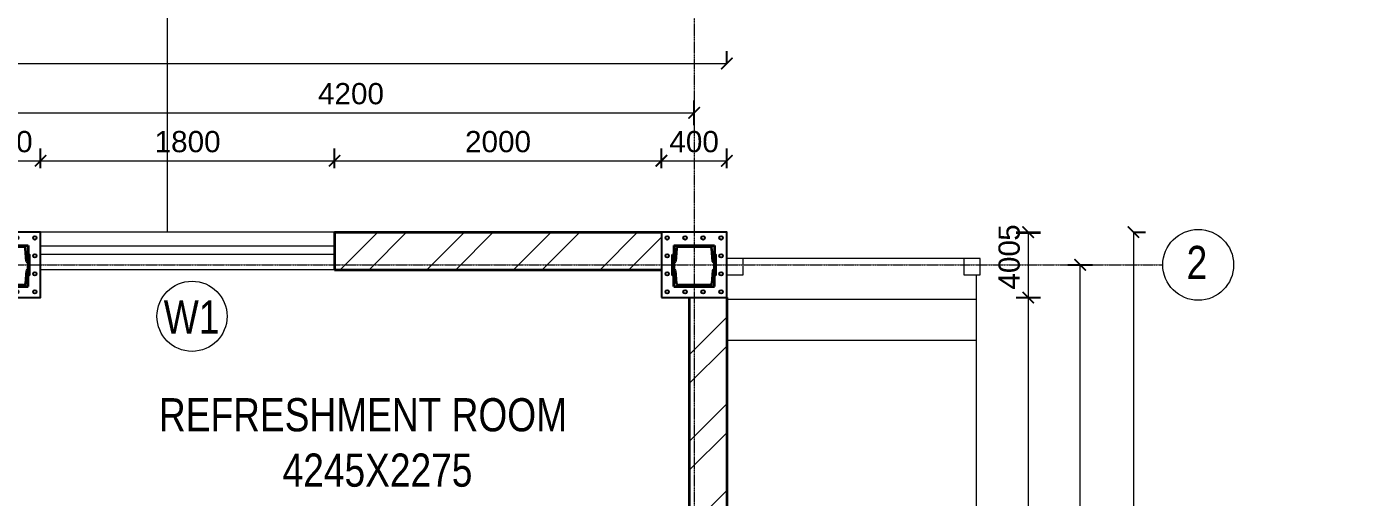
# Model space of a CAD drawing. Header units: millimetres. Extents: x 19543921 to 20171754, y -3528062 to -3222959.
# Drawn here: x 20148110 to 20156261, y -3507047 to -3504166 of the extents above; entities that cross this region are included whole.
import ezdxf

# ---------------------------------------------------------------- set-up
doc = ezdxf.new("R2010")
doc.units = ezdxf.units.MM
doc.header["$MEASUREMENT"] = 0
doc.header["$PDMODE"] = 35
doc.linetypes.add('CENTER', pattern=[2, 1.25, -0.25, 0.25, -0.25])
doc.linetypes.add('DASHED', pattern=[0.75, 0.5, -0.25])
doc.layers.get('Defpoints').update_dxf_attribs({"color": 169})
for name, color, linetype, lineweight in [('center', 4, 'Continuous', 9), ('Dimension', 4, 'Continuous', 9), ('Door-Window', 112, 'Continuous', 15), ('hatch LOW', 8, 'Continuous', 5), ('Staircase', 6, 'Continuous', 13), ('text', 142, 'Continuous', 9), ('wall', 1, 'Continuous', 35), ('Windows', 4, 'Continuous', 13)]:
    doc.layers.add(name, color=color, linetype=linetype, lineweight=lineweight)
doc.styles.add('DIM', font='arial.ttf', dxfattribs={"width": 0.8, "height": 45})
doc.styles.add('ordinary', font='arial.ttf')
doc.dimstyles.new('outer dimension', dxfattribs={"dimtxt": 130, "dimasz": 70, "dimexe": 75, "dimexo": 150, "dimgap": 50, "dimtad": 1, "dimdec": 0, "dimrnd": 5, "dimzin": 12, "dimdsep": 46, "dimtxsty": 'ordinary', "dimblk": 'ARCHTICK', "dimcen": 0.09, "dimclrd": 256, "dimclre": 256, "dimclrt": 256, "dimadec": 0, "dimazin": 3, "dimtfac": 1, "dimtdec": 0, "dimtix": 1, "dimtmove": 1, "dimatfit": 2, "dimldrblk": 'ARCHTICK', "dimfxl": 75, "dimfxlon": 1, "dimtolj": 1, "dimtzin": 12, "dimlwd": -1, "dimarcsym": 0})

# ---------------------------------------------------------------- blocks, each defined once
blk = doc.blocks.new('3-0')
at = {"layer": 'Door-Window', "ltscale": 3}
for p, q in [((11063.05, 10097.68), (11065.97, 10099.9)), ((11065.97, 10099.9), (11066.71, 10098.92)), ((11063.05, 10097.68), (11064.53, 10095.73)), ((11065.99, 10096.84), (11064.53, 10095.73)), ((11065.25, 10097.81), (11066.71, 10098.92)), ((11065.99, 10096.84), (11065.25, 10097.81)), ((11085.5, 10074.13), (11110.32, 10092.96)), ((11111.05, 10091.97), (11110.32, 10092.96)), ((11086.24, 10073.15), (11111.05, 10091.97)), ((11086.24, 10073.15), (11085.5, 10074.13)), ((11084.04, 10073.02), (11082.57, 10071.91)), ((11082.57, 10071.91), (11084.79, 10068.98)), ((11084.04, 10073.02), (11084.78, 10072.04)), ((11084.78, 10072.04), (11086.24, 10073.15)), ((11084.79, 10068.98), (11087.72, 10071.2)), ((11087.72, 10071.2), (11086.24, 10073.15))]:
    blk.add_line(p, q, dxfattribs=at)
at = {"layer": 'Door-Window', "color": 9, "linetype": 'DASHED', "lineweight": 18, "ltscale": 15}
blk.add_arc((11085.5, 10074.13), 31.16, 37.1906, 127.1465, dxfattribs=at)
blk = doc.blocks.new('c-section')
at = {"layer": 'wall'}
for p, q in [((75, 318.1), (325, 318.1)), ((75, 318.1), (75, 218.1)), ((91.8, 300.1), (85.6, 220.9)), ((296.3, 310.9), (103.7, 310.9)), ((314.4, 220.9), (308.2, 300.1)), ((325, 318.1), (325, 218.1)), ((82.4, 218.1), (75, 218.1)), ((75, 68.1), (75, 168.1)), ((82.4, 168.1), (75, 168.1)), ((91.8, 86), (85.6, 165.2)), ((314.4, 165.2), (308.2, 86)), ((325, 218.1), (317.6, 218.1)), ((325, 168.1), (317.6, 168.1)), ((325, 68.1), (325, 168.1)), ((75, 68.1), (325, 68.1)), ((296.3, 75.3), (103.7, 75.3))]:
    blk.add_line(p, q, dxfattribs=at)
at = {"layer": 'wall', "color": 2, "lineweight": -3}
blk.add_lwpolyline([(0, 0), (400, 0), (400, 400), (0, 400)], close=True, dxfattribs=at)
at = {"layer": 'wall', "linetype": 'Continuous', "ltscale": 1000}
for points in [[(68.7, 264.2), (75, 264.2), (75, 135.8), (68.7, 135.8)], [(325, 264.2), (331.3, 264.2), (331.3, 135.8), (325, 135.8)]]:
    blk.add_lwpolyline(points, close=True, dxfattribs=at)
at = {"layer": 'wall', "color": 2, "lineweight": -3}
for centre in [(35, 365), (145, 365), (255, 365), (365, 365), (35, 255), (365, 255), (35, 145), (365, 145), (35, 35), (145, 35), (255, 35), (365, 35)]:
    blk.add_circle(centre, 11, dxfattribs=at)
at = {"layer": 'wall'}
for centre, radius, start, end in [((103.7, 298.9), 12, 90, 174), ((296.3, 298.9), 12, 6, 90), ((82.4, 221.3), 3.2, 270, 354), ((82.4, 164.9), 3.2, 6, 90), ((317.6, 221.3), 3.2, 186, 270), ((317.6, 164.9), 3.2, 90, 174), ((103.7, 87.3), 12, 186, 270), ((296.3, 87.3), 12, 270, 354)]:
    blk.add_arc(centre, radius, start, end, dxfattribs=at)
blk = doc.blocks.new('*D289')
at = {"layer": 'Defpoints', "color": 0, "linetype": 'Continuous', "ltscale": 1000, "transparency": 16777216}
for p in [(20152395.5, -3505424.1), (20152395.5, -3505429.1), (20154240.7, -3505424.1)]:
    blk.add_point(p, dxfattribs=at)
at = {"layer": 'Dimension', "linetype": 'Continuous', "lineweight": -2, "ltscale": 1000, "transparency": 16777216}
for p, q in [((20154165.7, -3505424.1), (20154315.7, -3505424.1)), ((20154165.7, -3505429.1), (20154315.7, -3505429.1))]:
    blk.add_line(p, q, dxfattribs=at)
at = {"layer": 'Dimension', "ltscale": 1000, "transparency": 16777216}
blk.add_line((20154240.7, -3505429.1), (20154240.7, -3505424.1), dxfattribs=at)
at = {"layer": 'Dimension', "linetype": 'Continuous', "ltscale": 1000, "transparency": 16777216, "insert": (20154124.6, -3505426.6), "char_height": 130, "attachment_point": 5, "rotation": 90, "style": 'ordinary'}
blk.add_mtext('\\A1;5', dxfattribs=at)
blk = doc.blocks.new('_ArchTick')
at = {"color": 0, "linetype": 'ByBlock', "const_width": 0.15}
blk.add_lwpolyline([(-0.5, -0.5), (0.5, 0.5)], dxfattribs=at)
blk = doc.blocks.new('*D290')
at = {"layer": 'Defpoints', "color": 0, "linetype": 'Continuous', "ltscale": 1000, "transparency": 16777216}
for p in [(20152395.5, -3505424.1), (20152395.5, -3505824.1), (20154240.7, -3505824.1)]:
    blk.add_point(p, dxfattribs=at)
at = {"layer": 'Dimension', "linetype": 'Continuous', "lineweight": -2, "ltscale": 1000, "transparency": 16777216}
for p, q in [((20154165.7, -3505424.1), (20154315.7, -3505424.1)), ((20154165.7, -3505824.1), (20154315.7, -3505824.1))]:
    blk.add_line(p, q, dxfattribs=at)
at = {"layer": 'Dimension', "ltscale": 1000, "transparency": 16777216}
blk.add_line((20154240.7, -3505424.1), (20154240.7, -3505824.1), dxfattribs=at)
at = {"layer": 'Dimension', "linetype": 'Continuous', "ltscale": 1000, "transparency": 16777216, "xscale": 70, "yscale": 70, "zscale": 70}
for p, rotation in [((20154240.7, -3505424.1), 90), ((20154240.7, -3505824.1), 270)]:
    blk.add_blockref('_ArchTick', p, dxfattribs=dict(at, rotation=rotation))
at = {"layer": 'Dimension', "linetype": 'Continuous', "ltscale": 1000, "transparency": 16777216, "insert": (20154124.3, -3505624.1), "char_height": 130, "attachment_point": 5, "rotation": 90, "style": 'ordinary'}
blk.add_mtext('\\A1;400', dxfattribs=at)
blk = doc.blocks.new('*D291')
at = {"layer": 'Defpoints', "color": 0, "linetype": 'Continuous', "ltscale": 1000, "transparency": 16777216}
for p in [(20152395.5, -3505824.1), (20152395.5, -3509984.5), (20154240.7, -3509984.5)]:
    blk.add_point(p, dxfattribs=at)
at = {"layer": 'Dimension', "linetype": 'Continuous', "lineweight": -2, "ltscale": 1000, "transparency": 16777216}
for p, q in [((20154165.7, -3505824.1), (20154315.7, -3505824.1)), ((20154165.7, -3509984.5), (20154315.7, -3509984.5))]:
    blk.add_line(p, q, dxfattribs=at)
at = {"layer": 'Dimension', "ltscale": 1000, "transparency": 16777216}
blk.add_line((20154240.7, -3505824.1), (20154240.7, -3509984.5), dxfattribs=at)
at = {"layer": 'Dimension', "linetype": 'Continuous', "ltscale": 1000, "transparency": 16777216, "xscale": 70, "yscale": 70, "zscale": 70}
for p, rotation in [((20154240.7, -3505824.1), 90), ((20154240.7, -3509984.5), 270)]:
    blk.add_blockref('_ArchTick', p, dxfattribs=dict(at, rotation=rotation))
at = {"layer": 'Dimension', "linetype": 'Continuous', "ltscale": 1000, "transparency": 16777216, "insert": (20154124.3, -3507904.3), "char_height": 130, "attachment_point": 5, "rotation": 90, "style": 'ordinary'}
blk.add_mtext('\\A1;4160', dxfattribs=at)
blk = doc.blocks.new('*D293')
at = {"layer": 'Defpoints', "color": 0, "linetype": 'Continuous', "ltscale": 1000, "transparency": 16777216}
for p in [(20152395.5, -3505624.1), (20154558, -3505624.1), (20152395.5, -3510184.5)]:
    blk.add_point(p, dxfattribs=at)
at = {"layer": 'Dimension', "linetype": 'Continuous', "lineweight": -2, "ltscale": 1000, "transparency": 16777216}
for p, q in [((20154483, -3505624.1), (20154633, -3505624.1)), ((20154483, -3510184.5), (20154633, -3510184.5))]:
    blk.add_line(p, q, dxfattribs=at)
at = {"layer": 'Dimension', "ltscale": 1000, "transparency": 16777216}
blk.add_line((20154558, -3510184.5), (20154558, -3505624.1), dxfattribs=at)
at = {"layer": 'Dimension', "linetype": 'Continuous', "ltscale": 1000, "transparency": 16777216, "xscale": 70, "yscale": 70, "zscale": 70}
for p, rotation in [((20154558, -3505624.1), 90), ((20154558, -3510184.5), 270)]:
    blk.add_blockref('_ArchTick', p, dxfattribs=dict(at, rotation=rotation))
at = {"layer": 'Dimension', "linetype": 'Continuous', "ltscale": 1000, "transparency": 16777216, "insert": (20154441.6, -3507904.3), "char_height": 130, "attachment_point": 5, "rotation": 90, "style": 'ordinary'}
blk.add_mtext('\\A1;4560', dxfattribs=at)
blk = doc.blocks.new('*D312')
at = {"layer": 'Defpoints', "color": 0, "linetype": 'Continuous', "ltscale": 1000, "transparency": 16777216}
for p in [(20168252.1, -3496307.3), (20149995.4, -3496889.4), (20168252.1, -3505424.1)]:
    blk.add_point(p, dxfattribs=at)
at = {"layer": 'Dimension', "linetype": 'Continuous', "lineweight": -2, "ltscale": 1000, "transparency": 16777216}
for p, q in [((20149995.4, -3496382.3), (20149995.4, -3496232.3)), ((20168252.1, -3496382.3), (20168252.1, -3496232.3))]:
    blk.add_line(p, q, dxfattribs=at)
at = {"layer": 'Dimension', "ltscale": 1000, "transparency": 16777216}
blk.add_line((20149995.4, -3496307.3), (20168252.1, -3496307.3), dxfattribs=at)
at = {"layer": 'Dimension', "linetype": 'Continuous', "ltscale": 1000, "transparency": 16777216, "xscale": 70, "yscale": 70, "zscale": 70, "rotation": 180}
blk.add_blockref('_ArchTick', (20149995.4, -3496307.3), dxfattribs=at)
at = {"layer": 'Dimension', "linetype": 'Continuous', "ltscale": 1000, "transparency": 16777216, "xscale": 70, "yscale": 70, "zscale": 70}
blk.add_blockref('_ArchTick', (20168252.1, -3496307.3), dxfattribs=at)
at = {"layer": 'Dimension', "linetype": 'Continuous', "ltscale": 1000, "transparency": 16777216, "insert": (20159123.7, -3496191), "char_height": 130, "attachment_point": 5, "style": 'ordinary'}
blk.add_mtext('\\A1;18255', dxfattribs=at)
blk = doc.blocks.new('*D256')
at = {"layer": 'Defpoints', "color": 0, "linetype": 'Continuous', "ltscale": 1000, "transparency": 16777216}
for p in [(20148195.4, -3504987.2), (20147795.4, -3505183), (20148195.4, -3505183)]:
    blk.add_point(p, dxfattribs=at)
at = {"layer": 'Dimension', "linetype": 'Continuous', "lineweight": -2, "ltscale": 1000, "transparency": 16777216}
for p, q in [((20147795.4, -3505033), (20147795.4, -3504912.2)), ((20148195.4, -3505033), (20148195.4, -3504912.2))]:
    blk.add_line(p, q, dxfattribs=at)
at = {"layer": 'Dimension', "ltscale": 1000, "transparency": 16777216}
blk.add_line((20147795.4, -3504987.2), (20148195.4, -3504987.2), dxfattribs=at)
at = {"layer": 'Dimension', "linetype": 'Continuous', "ltscale": 1000, "transparency": 16777216, "xscale": 70, "yscale": 70, "zscale": 70, "rotation": 180}
blk.add_blockref('_ArchTick', (20147795.4, -3504987.2), dxfattribs=at)
at = {"layer": 'Dimension', "linetype": 'Continuous', "ltscale": 1000, "transparency": 16777216, "xscale": 70, "yscale": 70, "zscale": 70}
blk.add_blockref('_ArchTick', (20148195.4, -3504987.2), dxfattribs=at)
at = {"layer": 'Dimension', "linetype": 'Continuous', "ltscale": 1000, "transparency": 16777216, "insert": (20147995.4, -3504870.8), "char_height": 130, "attachment_point": 5, "style": 'ordinary'}
blk.add_mtext('\\A1;400', dxfattribs=at)
blk = doc.blocks.new('*D257')
at = {"layer": 'Defpoints', "color": 0, "linetype": 'Continuous', "ltscale": 1000, "transparency": 16777216}
for p in [(20149995.4, -3504987.2), (20148195.4, -3505183), (20149995.4, -3505183)]:
    blk.add_point(p, dxfattribs=at)
at = {"layer": 'Dimension', "linetype": 'Continuous', "lineweight": -2, "ltscale": 1000, "transparency": 16777216}
for p, q in [((20148195.4, -3505033), (20148195.4, -3504912.2)), ((20149995.4, -3505033), (20149995.4, -3504912.2))]:
    blk.add_line(p, q, dxfattribs=at)
at = {"layer": 'Dimension', "ltscale": 1000, "transparency": 16777216}
blk.add_line((20148195.4, -3504987.2), (20149995.4, -3504987.2), dxfattribs=at)
at = {"layer": 'Dimension', "linetype": 'Continuous', "ltscale": 1000, "transparency": 16777216, "xscale": 70, "yscale": 70, "zscale": 70, "rotation": 180}
blk.add_blockref('_ArchTick', (20148195.4, -3504987.2), dxfattribs=at)
at = {"layer": 'Dimension', "linetype": 'Continuous', "ltscale": 1000, "transparency": 16777216, "xscale": 70, "yscale": 70, "zscale": 70}
blk.add_blockref('_ArchTick', (20149995.4, -3504987.2), dxfattribs=at)
at = {"layer": 'Dimension', "linetype": 'Continuous', "ltscale": 1000, "transparency": 16777216, "insert": (20149095.4, -3504870.8), "char_height": 130, "attachment_point": 5, "style": 'ordinary'}
blk.add_mtext('\\A1;1800', dxfattribs=at)
blk = doc.blocks.new('*D258')
at = {"layer": 'Defpoints', "color": 0, "linetype": 'Continuous', "ltscale": 1000, "transparency": 16777216}
for p in [(20151995.5, -3504987.2), (20149995.4, -3505183), (20151995.5, -3505183)]:
    blk.add_point(p, dxfattribs=at)
at = {"layer": 'Dimension', "linetype": 'Continuous', "lineweight": -2, "ltscale": 1000, "transparency": 16777216}
for p, q in [((20149995.4, -3505033), (20149995.4, -3504912.2)), ((20151995.5, -3505033), (20151995.5, -3504912.2))]:
    blk.add_line(p, q, dxfattribs=at)
at = {"layer": 'Dimension', "ltscale": 1000, "transparency": 16777216}
blk.add_line((20149995.4, -3504987.2), (20151995.5, -3504987.2), dxfattribs=at)
at = {"layer": 'Dimension', "linetype": 'Continuous', "ltscale": 1000, "transparency": 16777216, "xscale": 70, "yscale": 70, "zscale": 70, "rotation": 180}
blk.add_blockref('_ArchTick', (20149995.4, -3504987.2), dxfattribs=at)
at = {"layer": 'Dimension', "linetype": 'Continuous', "ltscale": 1000, "transparency": 16777216, "xscale": 70, "yscale": 70, "zscale": 70}
blk.add_blockref('_ArchTick', (20151995.5, -3504987.2), dxfattribs=at)
at = {"layer": 'Dimension', "linetype": 'Continuous', "ltscale": 1000, "transparency": 16777216, "insert": (20150995.4, -3504870.8), "char_height": 130, "attachment_point": 5, "style": 'ordinary'}
blk.add_mtext('\\A1;2000', dxfattribs=at)
blk = doc.blocks.new('*D259')
at = {"layer": 'Defpoints', "color": 0, "linetype": 'Continuous', "ltscale": 1000, "transparency": 16777216}
for p in [(20152395.5, -3504987.2), (20151995.5, -3505183), (20152395.5, -3505183)]:
    blk.add_point(p, dxfattribs=at)
at = {"layer": 'Dimension', "linetype": 'Continuous', "lineweight": -2, "ltscale": 1000, "transparency": 16777216}
for p, q in [((20151995.5, -3505033), (20151995.5, -3504912.2)), ((20152395.5, -3505033), (20152395.5, -3504912.2))]:
    blk.add_line(p, q, dxfattribs=at)
at = {"layer": 'Dimension', "ltscale": 1000, "transparency": 16777216}
blk.add_line((20151995.5, -3504987.2), (20152395.5, -3504987.2), dxfattribs=at)
at = {"layer": 'Dimension', "linetype": 'Continuous', "ltscale": 1000, "transparency": 16777216, "xscale": 70, "yscale": 70, "zscale": 70, "rotation": 180}
blk.add_blockref('_ArchTick', (20151995.5, -3504987.2), dxfattribs=at)
at = {"layer": 'Dimension', "linetype": 'Continuous', "ltscale": 1000, "transparency": 16777216, "xscale": 70, "yscale": 70, "zscale": 70}
blk.add_blockref('_ArchTick', (20152395.5, -3504987.2), dxfattribs=at)
at = {"layer": 'Dimension', "linetype": 'Continuous', "ltscale": 1000, "transparency": 16777216, "insert": (20152195.5, -3504870.8), "char_height": 130, "attachment_point": 5, "style": 'ordinary'}
blk.add_mtext('\\A1;400', dxfattribs=at)
blk = doc.blocks.new('*D314')
at = {"layer": 'Defpoints', "color": 0, "linetype": 'Continuous', "ltscale": 1000, "transparency": 16777216}
for p in [(20152195.5, -3504693.7), (20147995.4, -3505424.1), (20152195.5, -3505424.1)]:
    blk.add_point(p, dxfattribs=at)
at = {"layer": 'Dimension', "linetype": 'Continuous', "lineweight": -2, "ltscale": 1000, "transparency": 16777216}
for p, q in [((20147995.4, -3504768.7), (20147995.4, -3504618.7)), ((20152195.5, -3504768.7), (20152195.5, -3504618.7))]:
    blk.add_line(p, q, dxfattribs=at)
at = {"layer": 'Dimension', "ltscale": 1000, "transparency": 16777216}
blk.add_line((20147995.4, -3504693.7), (20152195.5, -3504693.7), dxfattribs=at)
at = {"layer": 'Dimension', "linetype": 'Continuous', "ltscale": 1000, "transparency": 16777216, "xscale": 70, "yscale": 70, "zscale": 70, "rotation": 180}
blk.add_blockref('_ArchTick', (20147995.4, -3504693.7), dxfattribs=at)
at = {"layer": 'Dimension', "linetype": 'Continuous', "ltscale": 1000, "transparency": 16777216, "xscale": 70, "yscale": 70, "zscale": 70}
blk.add_blockref('_ArchTick', (20152195.5, -3504693.7), dxfattribs=at)
at = {"layer": 'Dimension', "linetype": 'Continuous', "ltscale": 1000, "transparency": 16777216, "insert": (20150095.4, -3504577.3), "char_height": 130, "attachment_point": 5, "style": 'ordinary'}
blk.add_mtext('\\A1;4200', dxfattribs=at)
blk = doc.blocks.new('*D249')
at = {"layer": 'Defpoints', "color": 0, "linetype": 'Continuous', "ltscale": 1000, "transparency": 16777216}
for p in [(20152395.5, -3504391.7), (20143025.5, -3505424.1), (20152395.5, -3505424.1)]:
    blk.add_point(p, dxfattribs=at)
at = {"layer": 'Dimension', "lineweight": -2, "ltscale": 1000, "transparency": 16777216}
for p, q in [((20143025.5, -3504393.2), (20143025.5, -3504316.7)), ((20152395.5, -3504393.2), (20152395.5, -3504316.7))]:
    blk.add_line(p, q, dxfattribs=at)
at = {"layer": 'Dimension', "ltscale": 1000, "transparency": 16777216}
blk.add_line((20143025.5, -3504391.7), (20152395.5, -3504391.7), dxfattribs=at)
at = {"layer": 'Dimension', "linetype": 'Continuous', "ltscale": 1000, "transparency": 16777216, "xscale": 70, "yscale": 70, "zscale": 70, "rotation": 180}
blk.add_blockref('_ArchTick', (20143025.5, -3504391.7), dxfattribs=at)
at = {"layer": 'Dimension', "linetype": 'Continuous', "ltscale": 1000, "transparency": 16777216, "xscale": 70, "yscale": 70, "zscale": 70}
blk.add_blockref('_ArchTick', (20152395.5, -3504391.7), dxfattribs=at)
at = {"layer": 'Dimension', "linetype": 'Continuous', "ltscale": 1000, "transparency": 16777216, "insert": (20147710.5, -3504275.2), "char_height": 130, "attachment_point": 5, "style": 'ordinary'}
blk.add_mtext('\\A1;9370', dxfattribs=at)
blk = doc.blocks.new('*D251')
at = {"layer": 'Defpoints', "color": 0, "linetype": 'Continuous', "ltscale": 1000, "transparency": 16777216}
for p in [(20152395.5, -3505424.1), (20152395.5, -3510384.5), (20154884.1, -3510384.5)]:
    blk.add_point(p, dxfattribs=at)
at = {"layer": 'Dimension', "lineweight": -2, "ltscale": 1000, "transparency": 16777216}
for p, q in [((20154882.6, -3505424.1), (20154959.1, -3505424.1)), ((20154882.6, -3510384.5), (20154959.1, -3510384.5))]:
    blk.add_line(p, q, dxfattribs=at)
at = {"layer": 'Dimension', "ltscale": 1000, "transparency": 16777216}
blk.add_line((20154884.1, -3505424.1), (20154884.1, -3510384.5), dxfattribs=at)
at = {"layer": 'Dimension', "linetype": 'Continuous', "ltscale": 1000, "transparency": 16777216, "xscale": 70, "yscale": 70, "zscale": 70}
for p, rotation in [((20154884.1, -3505424.1), 90), ((20154884.1, -3510384.5), 270)]:
    blk.add_blockref('_ArchTick', p, dxfattribs=dict(at, rotation=rotation))
at = {"layer": 'Dimension', "linetype": 'Continuous', "ltscale": 1000, "transparency": 16777216, "insert": (20154767.8, -3507904.3), "char_height": 130, "attachment_point": 5, "rotation": 90, "style": 'ordinary'}
blk.add_mtext('\\A1;4960', dxfattribs=at)

msp = doc.modelspace()

# ---------------------------------------------------------------- hatches: boundary and pattern name
at = {"layer": 'hatch LOW', "linetype": 'Continuous', "ltscale": 1000}
h = msp.add_hatch(dxfattribs=at)
h.set_pattern_fill('ANSI32', color=0, scale=1000)
h.set_pattern_definition([(45, (361061, -142531.9), (-265.165043, 265.165043), []), (45, (361237.76, -142531.9), (-265.165043, 265.165043), [])])
h.paths.add_polyline_path([(20151995.5, -3505424.1), (20149995.4, -3505424.1), (20149995.4, -3505654.1), (20151995.5, -3505654.1)])
h = msp.add_hatch(dxfattribs=at)
h.set_pattern_fill('ANSI32', color=0, scale=1000)
h.set_pattern_definition([(45, (361061, -142536.9), (-265.165043, 265.165043), []), (45, (361237.76, -142536.9), (-265.165043, 265.165043), [])])
h.paths.add_polyline_path([(20152395.5, -3505824.1), (20152165.5, -3505824.1), (20152165.5, -3509984.5), (20152395.5, -3509984.5)])

# ---------------------------------------------------------------- linework, layer by layer
at = {"layer": 'center', "color": 251, "linetype": 'CENTER', "ltscale": 5}
for p, q in [((20152195.5, -3504090.8), (20152195.5, -3512051)), ((20141201.4, -3505624.1), (20155064.2, -3505624.1))]:
    msp.add_line(p, q, dxfattribs=at)
at = {"layer": 'Staircase', "ltscale": 7}
for p, q in [((20153846.2, -3505584.8), (20152495.5, -3505584.8)), ((20153921.2, -3505684.8), (20153921.2, -3507179.5)), ((20152395.5, -3505834.8), (20153921.2, -3505834.8)), ((20152395.5, -3506084.8), (20153921.2, -3506084.8))]:
    msp.add_line(p, q, dxfattribs=at)
for points in [[(20152395.5, -3505684.8), (20152495.5, -3505684.8), (20152495.5, -3505584.8), (20152395.5, -3505584.8)], [(20153846.2, -3505684.8), (20153946.2, -3505684.8), (20153946.2, -3505584.8), (20153846.2, -3505584.8)]]:
    msp.add_lwpolyline(points, close=True, dxfattribs=at)
at = {"layer": 'text'}
msp.add_line((20148970.4, -3504011.9), (20148970.4, -3505424.1), dxfattribs=at)
msp.add_circle((20155281, -3505624.1), 216.8, dxfattribs=at)
at = {"layer": 'text', "ltscale": 7}
msp.add_circle((20149122.5, -3505939.1), 214.6, dxfattribs=at)
at = {"layer": 'wall', "linetype": 'Continuous', "ltscale": 1000}
for p, q in [((20149995.4, -3505424.1), (20151995.5, -3505424.1)), ((20149995.4, -3505424.1), (20149995.4, -3505654.1)), ((20149995.4, -3505654.1), (20151995.5, -3505654.1)), ((20152165.5, -3505824.1), (20152165.5, -3507929.5))]:
    msp.add_line(p, q, dxfattribs=at)
at = {"layer": 'wall', "ltscale": 7}
msp.add_line((20152395.5, -3505824.1), (20152395.5, -3507229.5), dxfattribs=at)
at = {"layer": 'Windows', "linetype": 'Continuous', "ltscale": 1000}
for p, q in [((20149995.4, -3505424.1), (20148195.4, -3505424.1)), ((20149995.4, -3505654.1), (20148195.4, -3505654.1))]:
    msp.add_line(p, q, dxfattribs=at)
at = {"layer": 'Windows', "ltscale": 7}
for p, q in [((20149995.4, -3505510.6), (20148195.4, -3505510.6)), ((20149995.4, -3505561.4), (20148195.4, -3505561.4))]:
    msp.add_line(p, q, dxfattribs=at)

# ---------------------------------------------------------------- block references
at = {"layer": 'wall', "linetype": 'Continuous'}
for p in [(20147795.4, -3505824.1), (20151995.5, -3505824.1)]:
    msp.add_blockref('c-section', p, dxfattribs=at)
at = {"layer": 'wall', "linetype": 'ByBlock', "xscale": -24.99476955698659, "yscale": 24.99476955698659, "zscale": 24.99476955698659, "rotation": 307.1513136179354}
msp.add_blockref('3-0', (20114775.7, -3880858.4), dxfattribs=at)

# ---------------------------------------------------------------- texts
at = {"layer": 'text', "ltscale": 7, "char_height": 203.2, "attachment_point": 1, "style": 'DIM'}
for s, width, heights, insert in [('W1', 741.821, [0], (20148949.5, -3505842.2)), ('REFRESHMENT ROOM\\P            4245X2275', 5729.704, [1728.3], (20148920, -3506440))]:
    msp.add_mtext_dynamic_manual_height_columns(s, width=width, gutter_width=40, heights=heights, dxfattribs=dict(at, insert=insert))
at = {"layer": 'text', "style": 'DIM', "width": 0.8}
msp.add_attdef('2', (20155210, -3505711.3), 'A', height=203.2, dxfattribs=at)

# ---------------------------------------------------------------- dimensions: what is measured, and where the dimension line sits
at = {"layer": 'Dimension', "linetype": 'Continuous', "ltscale": 1000}
for base, p1, p2, picture, middle in [((20168252.1, -3496307.3), (20149995.4, -3496889.4), (20168252.1, -3505424.1), '*D312', (20159123.7, -3496191)), ((20152195.5, -3504693.7), (20147995.4, -3505424.1), (20152195.5, -3505424.1), '*D314', (20150095.4, -3504577.3)), ((20148195.4, -3504987.2), (20147795.4, -3505183), (20148195.4, -3505183), '*D256', (20147995.4, -3504870.8)), ((20149995.4, -3504987.2), (20148195.4, -3505183), (20149995.4, -3505183), '*D257', (20149095.4, -3504870.8)), ((20151995.5, -3504987.2), (20149995.4, -3505183), (20151995.5, -3505183), '*D258', (20150995.4, -3504870.8)), ((20152395.5, -3504987.2), (20151995.5, -3505183), (20152395.5, -3505183), '*D259', (20152195.5, -3504870.8))]:
    dim = msp.add_linear_dim(base=base, p1=p1, p2=p2, dimstyle='outer dimension', dxfattribs=at)
    dim.commit()
    dim.dimension.update_dxf_attribs({"geometry": picture, "text_midpoint": middle})
dim = msp.add_linear_dim(base=(20152395.5, -3504391.7), p1=(20143025.5, -3505424.1), p2=(20152395.5, -3505424.1), dimstyle='outer dimension', override={"dimfxl": 1.5, "dimarcsym": 1}, dxfattribs=at)
dim.commit()
dim.dimension.update_dxf_attribs({"geometry": '*D249', "text_midpoint": (20147710.5, -3504275.2)})
for base, p1, p2, picture, middle in [((20154240.7, -3505424.1), (20152395.5, -3505429.1), (20152395.5, -3505424.1), '*D289', (20154124.6, -3505426.6)), ((20154240.7, -3505824.1), (20152395.5, -3505424.1), (20152395.5, -3505824.1), '*D290', (20154124.3, -3505624.1)), ((20154558, -3505624.1), (20152395.5, -3510184.5), (20152395.5, -3505624.1), '*D293', (20154441.6, -3507904.3)), ((20154240.7, -3509984.5), (20152395.5, -3505824.1), (20152395.5, -3509984.5), '*D291', (20154124.3, -3507904.3))]:
    dim = msp.add_linear_dim(base=base, p1=p1, p2=p2, angle=90, dimstyle='outer dimension', dxfattribs=at)
    dim.commit()
    dim.dimension.update_dxf_attribs({"geometry": picture, "text_midpoint": middle})
dim = msp.add_linear_dim(base=(20154884.1, -3510384.5), p1=(20152395.5, -3505424.1), p2=(20152395.5, -3510384.5), angle=90, dimstyle='outer dimension', override={"dimfxl": 1.5, "dimarcsym": 1}, dxfattribs=at)
dim.commit()
dim.dimension.update_dxf_attribs({"geometry": '*D251', "text_midpoint": (20154767.8, -3507904.3)})

doc.saveas('drawing.dxf')
